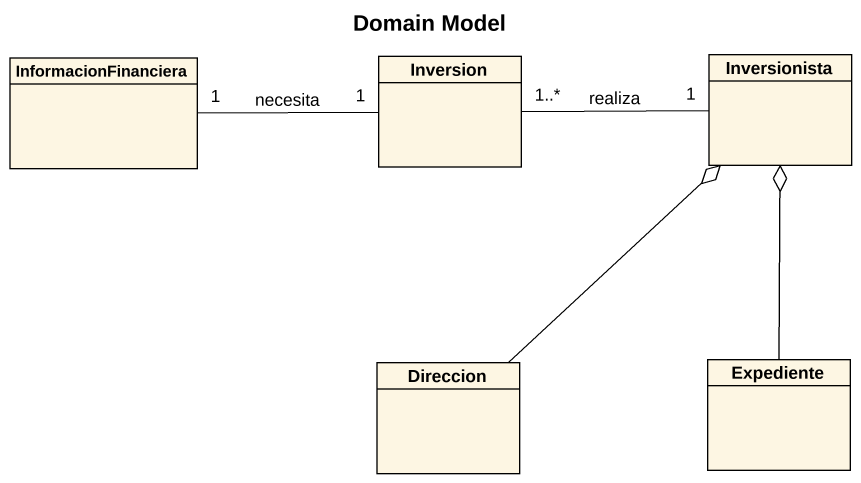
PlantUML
@startuml
title Domain Model
hide circle
hide empty members
class InformacionFinanciera
class Inversion
class Inversionista
class Direccion
class Expediente
InformacionFinanciera "1" -right- "1" Inversion : necesita
Inversion "1..*" -right- "1" Inversionista : realiza
Direccion -up-o Inversionista
Expediente -up-o Inversionista
@enduml
